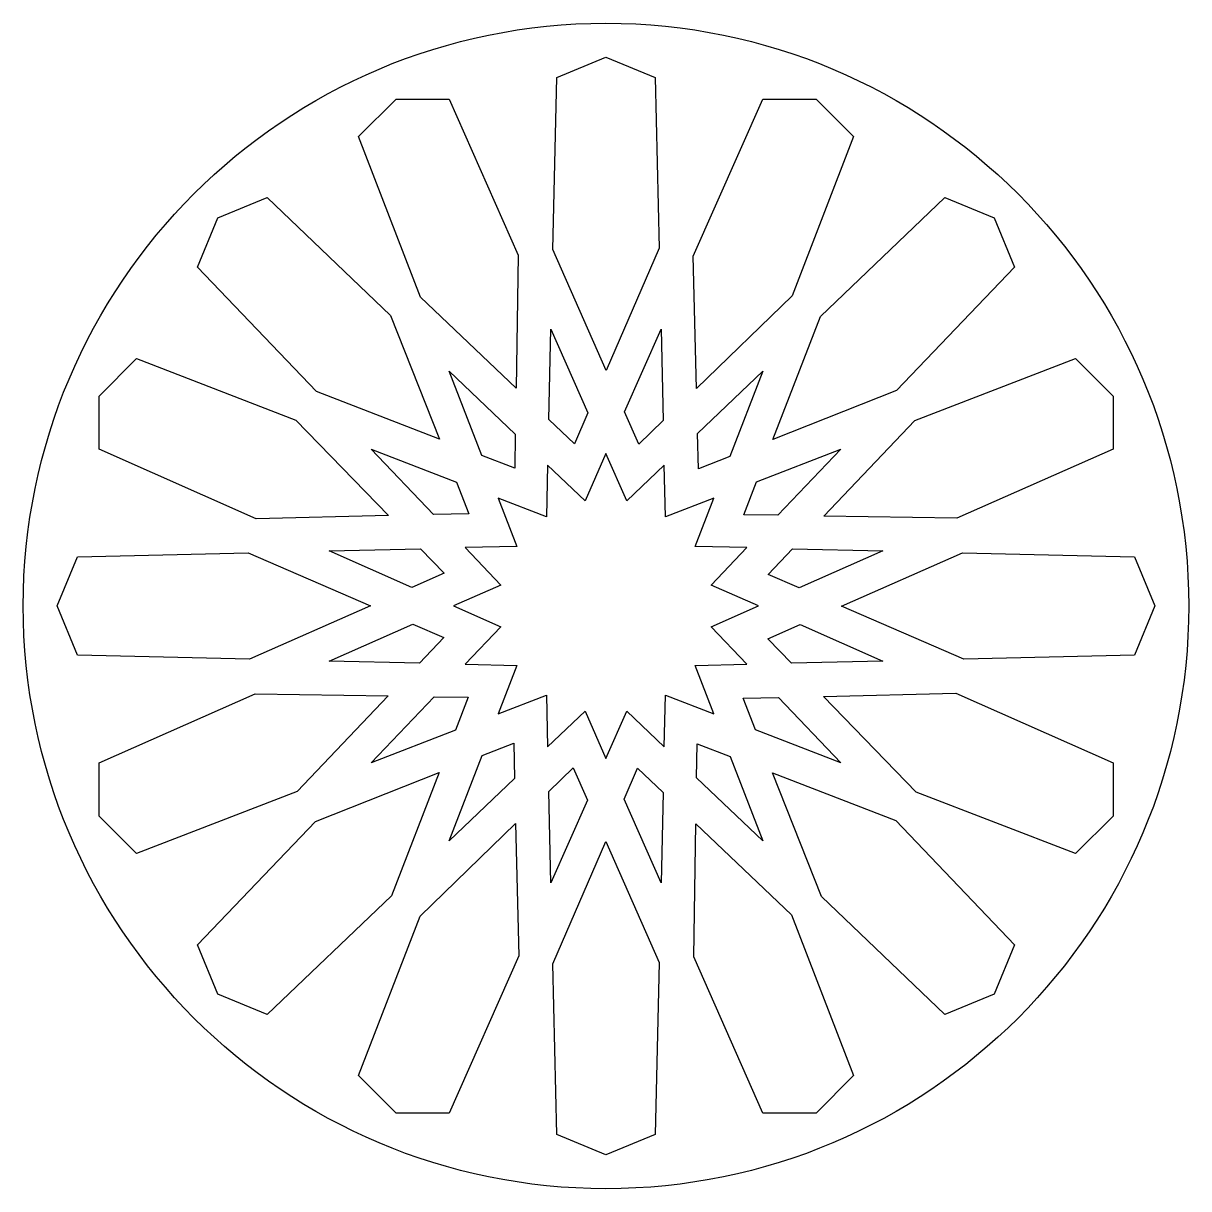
# Model space of a CAD drawing. Extents: x 515 to 652, y 395 to 532.
import ezdxf

# ---------------------------------------------------------------- set-up
doc = ezdxf.new("R2010")
doc.units = 0
doc.layers.add('LAYER_01', color=7, linetype='CONTINUOUS')

msp = doc.modelspace()

# ---------------------------------------------------------------- linework, layer by layer
at = {"layer": 'LAYER_01'}
for points in [[(583.43, 491.38), (577.13, 505.63), (577.61, 525.92), (583.4, 528.32), (589.2, 525.92), (589.67, 505.78)], [(572.79, 489.27), (561.51, 500.03), (554.19, 518.96), (558.63, 523.39), (564.9, 523.39), (573.05, 504.97)], [(594.07, 489.25), (593.7, 504.83), (601.91, 523.39), (608.18, 523.39), (612.61, 518.96), (605.35, 500.17)], [(563.77, 483.25), (549.23, 488.87), (535.22, 503.57), (537.62, 509.36), (543.41, 511.76), (557.99, 497.86)], [(603.08, 483.21), (608.7, 497.75), (623.39, 511.76), (629.18, 509.36), (631.58, 503.57), (617.68, 488.99)], [(579.68, 482.71), (576.65, 485.59), (576.91, 496.24), (581.27, 486.38)], [(587.28, 482.68), (585.59, 486.5), (589.9, 496.24), (590.16, 485.46)], [(557.73, 474.24), (542.15, 473.87), (523.59, 482.08), (523.59, 488.35), (528.02, 492.79), (546.81, 485.52)], [(609.1, 474.19), (619.85, 485.47), (638.79, 492.79), (643.22, 488.35), (643.22, 482.08), (624.8, 473.93)], [(572.64, 479.82), (568.74, 481.33), (564.9, 491.27), (572.7, 483.83)], [(594.3, 479.74), (594.2, 483.92), (601.91, 491.27), (598.02, 481.21)], [(567.24, 474.47), (563.06, 474.37), (555.71, 482.08), (565.77, 478.19)], [(583.4, 481.55), (580.94, 475.98), (576.52, 480.19), (576.38, 474.09), (570.69, 476.29), (572.89, 470.6), (566.79, 470.46), (571, 466.04), (565.43, 463.58), (571, 461.11), (566.79, 456.7), (572.89, 456.55), (570.69, 450.86), (576.38, 453.06), (576.52, 446.97), (580.94, 451.18), (583.4, 445.6), (585.87, 451.18), (590.28, 446.97), (590.43, 453.06), (596.12, 450.86), (593.92, 456.55), (600.01, 456.7), (595.8, 461.11), (601.38, 463.58), (595.8, 466.04), (600.01, 470.46), (593.92, 470.6), (596.12, 476.29), (590.43, 474.09), (590.28, 480.19), (585.87, 475.98)], [(599.65, 474.34), (601.16, 478.24), (611.1, 482.08), (603.66, 474.28)], [(564.3, 467.45), (560.48, 465.76), (550.74, 470.07), (561.52, 470.33)], [(602.53, 467.3), (605.42, 470.33), (616.07, 470.07), (606.21, 465.71)], [(555.6, 463.61), (541.35, 457.3), (521.06, 457.78), (518.66, 463.58), (521.06, 469.37), (541.2, 469.85)], [(611.2, 463.55), (625.46, 469.85), (645.75, 469.37), (648.15, 463.58), (645.75, 457.78), (625.61, 457.31)], [(564.27, 459.85), (561.39, 456.83), (550.74, 457.08), (560.6, 461.44)], [(602.5, 459.7), (606.33, 461.39), (616.07, 457.08), (605.29, 456.82)], [(557.71, 452.97), (546.95, 441.69), (528.02, 434.37), (523.59, 438.8), (523.59, 445.07), (542.01, 453.22)], [(567.16, 452.81), (565.65, 448.91), (555.71, 445.07), (563.15, 452.88)], [(599.57, 452.69), (603.74, 452.78), (611.1, 445.07), (601.04, 448.96)], [(609.08, 452.91), (624.66, 453.28), (643.22, 445.07), (643.22, 438.8), (638.79, 434.37), (620, 441.63)], [(572.51, 447.41), (572.61, 443.24), (564.9, 435.88), (568.79, 445.94)], [(594.17, 447.33), (598.07, 445.82), (601.91, 435.88), (594.1, 443.32)], [(579.53, 444.48), (581.22, 440.65), (576.91, 430.91), (576.65, 441.69)], [(587.13, 444.45), (590.15, 441.56), (589.9, 430.91), (585.54, 440.77)], [(563.73, 443.94), (558.11, 429.4), (543.41, 415.4), (537.62, 417.8), (535.22, 423.59), (549.12, 438.17)], [(603.04, 443.9), (617.58, 438.28), (631.58, 423.59), (629.18, 417.8), (623.39, 415.4), (608.81, 429.3)], [(572.74, 437.9), (573.11, 422.32), (564.9, 403.76), (558.63, 403.76), (554.19, 408.19), (561.46, 426.98)], [(594.01, 437.88), (605.29, 427.13), (612.61, 408.19), (608.18, 403.76), (601.91, 403.76), (593.76, 422.18)], [(583.37, 435.78), (589.68, 421.53), (589.2, 401.23), (583.4, 398.83), (577.61, 401.23), (577.13, 421.37)]]:
    msp.add_lwpolyline(points, close=True, dxfattribs=at)
msp.add_circle((583.4, 463.58), 68.75, dxfattribs=at)

doc.saveas('drawing.dxf')
